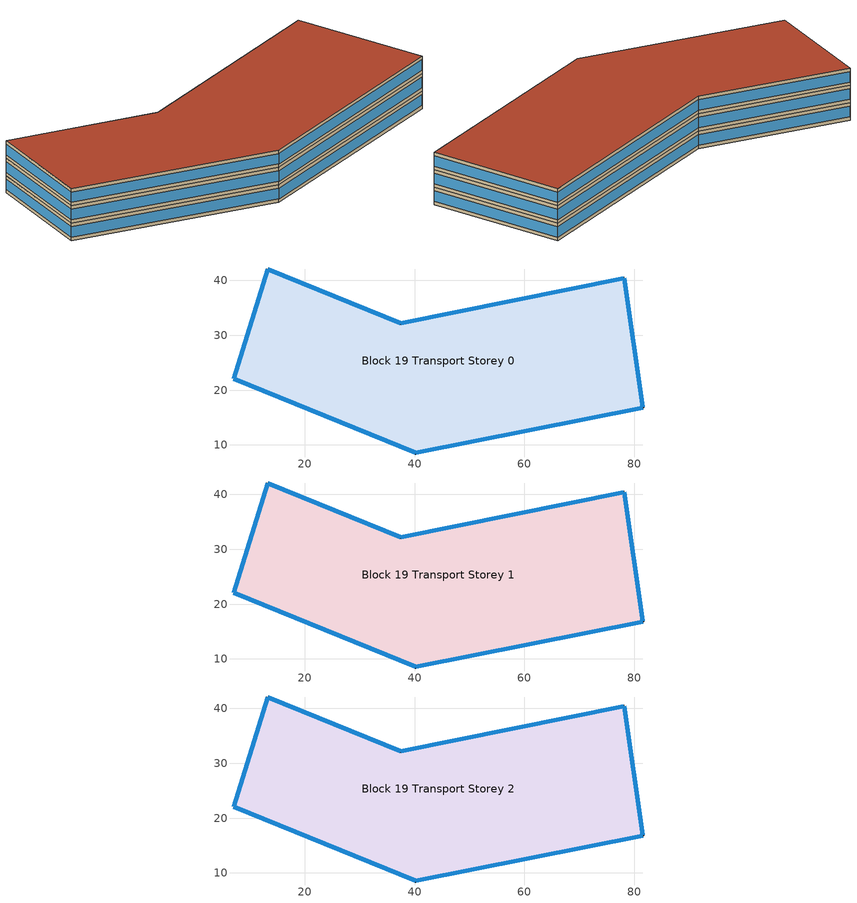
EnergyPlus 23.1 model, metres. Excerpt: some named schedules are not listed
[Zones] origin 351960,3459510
Block 19 Transport Storey 0
 floor ground (Project Floor): 78.16,40.38 81.55,16.83 40.19,8.54 7.05,22.09 13.23,42.07 37.48,32.19 z0
 wall outside (Project Wall): 13.23,42.07 7.05,22.09 40.19,8.54 81.55,16.83 78.16,40.38 37.48,32.19 13.23,42.07 z0:3
 window (Transport_west_window_construction): 13.23,42.06 7.05,22.1 z0.6:2.4
 window (Transport_south_window_construction): 7.06,22.08 40.17,8.55 / 40.21,8.54 81.53,16.82 z0.6:2.4
 window (Transport_east_window_construction): 81.55,16.84 78.17,40.37 z0.6:2.4
 window (Transport_north_window_construction): 78.14,40.37 37.5,32.2 / 37.46,32.2 13.25,42.06 z0.6:2.4
 roof outside (Project Ceiling): 81.55,16.83 78.16,40.38 37.48,32.19 13.23,42.07 7.05,22.09 40.19,8.54 z3
Block 19 Transport Storey 1
 floor outside (Project Floor): 78.16,40.38 81.55,16.83 40.19,8.54 7.05,22.09 13.23,42.07 37.48,32.19 z3
 wall outside (Project Wall): 13.23,42.07 7.05,22.09 40.19,8.54 81.55,16.83 78.16,40.38 37.48,32.19 13.23,42.07 z3:6
 window (Transport_west_window_construction): 13.23,42.06 7.05,22.1 z3.6:5.4
 window (Transport_south_window_construction): 7.06,22.08 40.17,8.55 / 40.21,8.54 81.53,16.82 z3.6:5.4
 window (Transport_east_window_construction): 81.55,16.84 78.17,40.37 z3.6:5.4
 window (Transport_north_window_construction): 78.14,40.37 37.5,32.2 / 37.46,32.2 13.25,42.06 z3.6:5.4
 roof outside (Project Ceiling): 81.55,16.83 78.16,40.38 37.48,32.19 13.23,42.07 7.05,22.09 40.19,8.54 z6
Block 19 Transport Storey 2
 floor outside (Project Floor): 78.16,40.38 81.55,16.83 40.19,8.54 7.05,22.09 13.23,42.07 37.48,32.19 z6
 wall outside (Project Wall): 13.23,42.07 7.05,22.09 40.19,8.54 81.55,16.83 78.16,40.38 37.48,32.19 13.23,42.07 z6:9
 window (Transport_west_window_construction): 13.23,42.06 7.05,22.1 z6.6:8.4
 window (Transport_south_window_construction): 7.06,22.08 40.17,8.55 / 40.21,8.54 81.53,16.82 z6.6:8.4
 window (Transport_east_window_construction): 81.55,16.84 78.17,40.37 z6.6:8.4
 window (Transport_north_window_construction): 78.14,40.37 37.5,32.2 / 37.46,32.2 13.25,42.06 z6.6:8.4
 roof outside (Project Flat Roof): 81.55,16.83 78.16,40.38 37.48,32.19 13.23,42.07 7.05,22.09 40.19,8.54 z9
[Building]
Building_1: North Axis=0; Terrain=City; Loads Convergence Tolerance Value=0.04; Temperature Convergence Tolerance Value=0.4; Solar Distribution=FullExterior; Maximum Number of Warmup Days=25; Minimum Number of Warmup Days=6
[Site:Location]
CHN Design_Conditions: Latitude=30; Longitude=114; Time Zone=8; Elevation=12
[SIZINGPERIOD:DESIGNDAY] Day of Month=21; DryBulb Temperature Range Modifier Type=DefaultMultipliers; Humidity Condition Type=Wetbulb; Barometric Pressure=101181; Rain Indicator=No; Snow Indicator=No; Daylight Saving Time Indicator=No; Sky Clearness=0; Begin Environment Reset Mode=FullResetAtBeginEnvironment
Name | Month | Day Type | Maximum DryBulb Temperature | Daily DryBulb Temperature Range | Wetbulb or DewPoint at Maximum DryBulb | Wind Speed | Wind Direction | Solar Model Indicator | ASHRAE Clear Sky Optical Depth for Beam Irradiance taub | ASHRAE Clear Sky Optical Depth for Diffuse Irradiance taud
Ann Htg 99.6% Condns DB | 1 | WinterDesignDay | -10 | 0 | -4.8 | 1 | 340 | ASHRAEClearSky | 0 | 0
Ann Clg .4% Condns DB=>MWB | 7 | SummerDesignDay | 40 | 6.6 | 27.1 | 3.5 | 220 | ASHRAETau | 0.781 | 1.413
[MATERIAL]
DefaultMaterial: Roughness=Rough; Thickness=0.1; Conductivity=0.1; Density=1000; Specific Heat=1000; Thermal Absorptance=0.9; Solar Absorptance=0.7; Visible Absorptance=0.7
[WINDOWMATERIAL:SIMPLEGLAZINGSYSTEM] UFactor=1.4; Visible Transmittance=0.6
Name | Solar Heat Gain Coefficient
Transport_east_window; Transport_south_window; Transport_west_window | 0.3
Transport_north_window | 0.35
[CONSTRUCTION]
Project Wall; Project Floor; Project Flat Roof; Project Ceiling: DefaultMaterial
Transport_east_window_construction: Transport_east_window
Transport_south_window_construction: Transport_south_window
Transport_west_window_construction: Transport_west_window
Transport_north_window_construction: Transport_north_window
[SPACE] Ceiling Height=autocalculate; Volume=autocalculate; Floor Area=autocalculate; Space Type=Transport
Name | Zone
Block 19 Transport Storey 0_space | Block 19 Transport Storey 0
Block 19 Transport Storey 1_space | Block 19 Transport Storey 1
Block 19 Transport Storey 2_space | Block 19 Transport Storey 2
[SPACELIST]
Transport: Block 19 Transport Storey 0_space, Block 19 Transport Storey 1_space, Block 19 Transport Storey 2_space
[ZONE] Type=1; Multiplier=1; Ceiling Height=autocalculate; Volume=autocalculate; Floor Area=autocalculate; Part of Total Floor Area=Yes
Block 19 Transport Storey 0; Block 19 Transport Storey 1; Block 19 Transport Storey 2
[PEOPLE]
People_for_transport: Zone or ZoneList or Space or SpaceList=Transport; Number of People Schedule=SeasonalSchedule_Schedule_transport_people; Number of People Calculation Method=People/Area; People per Floor Area=0.5; Fraction Radiant=0.3; Sensible Heat Fraction=autocalculate; Activity Level Schedule=SeasonalSchedule_Schedule_transport_activity; Carbon Dioxide Generation Rate=3.82e-08; Enable ASHRAE 55 Comfort Warnings=No; Mean Radiant Temperature Calculation Type=ZoneAveraged; Clothing Insulation Calculation Method=ClothingInsulationSchedule; Cold Stress Temperature Threshold=15.56; Heat Stress Temperature Threshold=30
[LIGHTS]
Light_for_transport: Zone or ZoneList or Space or SpaceList=Transport; Schedule=SeasonalSchedule_transport_lighting; Design Level Calculation Method=Watts/Area; Watts per Zone Floor Area=10; Return Air Fraction=0; Fraction Radiant=0.32; Fraction Visible=0.25; Fraction Replaceable=1; EndUse Subcategory=General; Return Air Fraction Calculated from Plenum Temperature=No; Return Air Fraction Function of Plenum Temperature Coefficient 1=0; Return Air Fraction Function of Plenum Temperature Coefficient 2=0
[ELECTRICEQUIPMENT]
Equipment_for_transport: Zone or ZoneList or Space or SpaceList=Transport; Schedule=SeasonalSchedule_Schedule_transport_equipment; Design Level Calculation Method=Watts/Area; Watts per Zone Floor Area=15; Fraction Latent=0; Fraction Radiant=0; Fraction Lost=0; EndUse Subcategory=Electric Equipment
[DAYLIGHTING:CONTROLS] Illuminance Setpoint at Reference Point 1=300
Name | Zone or Space | Glare Calculation Daylighting Reference Point | Daylighting Reference Point 1
Dlight_Block 19 Transport Storey 0 | Block 19 Transport Storey 0 | Rpoint_Block 19 Transport Storey 0 | Rpoint_Block 19 Transport Storey 0
Dlight_Block 19 Transport Storey 1 | Block 19 Transport Storey 1 | Rpoint_Block 19 Transport Storey 1 | Rpoint_Block 19 Transport Storey 1
Dlight_Block 19 Transport Storey 2 | Block 19 Transport Storey 2 | Rpoint_Block 19 Transport Storey 2 | Rpoint_Block 19 Transport Storey 2
[HVACTEMPLATE:THERMOSTAT]
Name | Heating Setpoint Schedule | Cooling Setpoint Schedule
Thermostat_for_office | SeasonalSchedule_office_heating | SeasonalSchedule_office_cooling
Thermostat_for_commercial | SeasonalSchedule_commerical_heating | SeasonalSchedule_commerical_cooling
Thermostat_for_residential | SeasonalSchedule_residential_heating | SeasonalSchedule_residential_cooling
Thermostat_for_school | SeasonalSchedule_school_heating | SeasonalSchedule_school_cooling
Thermostat_for_hospital | SeasonalSchedule_hospital_heating | SeasonalSchedule_hospital_cooling
Thermostat_for_industrial | SeasonalSchedule_Industrial_heating | SeasonalSchedule_Industrial_cooling
Thermostat_for_transport | SeasonalSchedule_transport_heating | SeasonalSchedule_transport_cooling
Thermostat_for_administration | SeasonalSchedule_administration_heating | SeasonalSchedule_administration_cooling
[HVACTEMPLATE:ZONE:IDEALLOADSAIRSYSTEM] Template Thermostat=Thermostat_for_transport; Maximum Heating Supply Air Temperature=50; Minimum Cooling Supply Air Temperature=13; Maximum Heating Supply Air Humidity Ratio=0.0156; Minimum Cooling Supply Air Humidity Ratio=0.0077; Heating Limit=NoLimit; Cooling Limit=NoLimit; Dehumidification Control Type=ConstantSensibleHeatRatio; Cooling Sensible Heat Ratio=0.7; Dehumidification Setpoint=60; Humidification Control Type=None; Humidification Setpoint=30; Outdoor Air Method=DetailedSpecification; Outdoor Air Flow Rate per Person=0.00944; Outdoor Air Flow Rate per Zone Floor Area=0; Outdoor Air Flow Rate per Zone=0; Design Specification Outdoor Air Object=Ventilation_for_transport; Demand Controlled Ventilation Type=None; Outdoor Air Economizer Type=NoEconomizer; Heat Recovery Type=None; Sensible Heat Recovery Effectiveness=0.7; Latent Heat Recovery Effectiveness=0.65
Block 19 Transport Storey 0; Block 19 Transport Storey 1; Block 19 Transport Storey 2
[DESIGNSPECIFICATION:OUTDOORAIR]
Ventilation_for_transport: Outdoor Air Method=Flow/Person; Outdoor Air Flow per Person=0.00833333; Outdoor Air Flow per Zone Floor Area=0; Outdoor Air Flow per Zone=0; Outdoor Air Flow Air Changes per Hour=0
[SCHEDULE:WEEK:DAILY]
Schedule_office_heating_summer_weekly: Schedule_office_heating_summer_hourly, Schedule_office_heating_summer_hourly, Schedule_office_heating_summer_hourly, Schedule_office_heating_summer_hourly, Schedule_office_heating_summer_hourly, Schedule_office_heating_summer_hourly, Schedule_office_heating_summer_hourly, Schedule_office_heating_summer_hourly, Schedule_office_heating_summer_hourly, Schedule_office_heating_summer_hourly, Schedule_office_heating_summer_hourly, Schedule_office_heating_summer_hourly
Schedule_office_heating_winnter_weekly: Schedule_office_heating_winnter_holiday_hourly, Schedule_office_heating_winnter_weekday_hourly, Schedule_office_heating_winnter_weekday_hourly, Schedule_office_heating_winnter_weekday_hourly, Schedule_office_heating_winnter_weekday_hourly, Schedule_office_heating_winnter_weekday_hourly, Schedule_office_heating_winnter_holiday_hourly, Schedule_office_heating_winnter_holiday_hourly, Schedule_office_heating_winnter_weekday_hourly, Schedule_office_heating_winnter_weekday_hourly, Schedule_office_heating_winnter_holiday_hourly, Schedule_office_heating_winnter_holiday_hourly
Schedule_office_cooling_winnter_weekly: Schedule_office_cooling_winter_hourly, Schedule_office_cooling_winter_hourly, Schedule_office_cooling_winter_hourly, Schedule_office_cooling_winter_hourly, Schedule_office_cooling_winter_hourly, Schedule_office_cooling_winter_hourly, Schedule_office_cooling_winter_hourly, Schedule_office_cooling_winter_hourly, Schedule_office_cooling_winter_hourly, Schedule_office_cooling_winter_hourly, Schedule_office_cooling_winter_hourly, Schedule_office_cooling_winter_hourly
Schedule_office_cooling_summer_weekly: Schedule_office_cooling_summer_holiday_hourly, Schedule_office_cooling_summer_weekday_hourly, Schedule_office_cooling_summer_weekday_hourly, Schedule_office_cooling_summer_weekday_hourly, Schedule_office_cooling_summer_weekday_hourly, Schedule_office_cooling_summer_weekday_hourly, Schedule_office_cooling_summer_holiday_hourly, Schedule_office_cooling_summer_holiday_hourly, Schedule_office_cooling_summer_weekday_hourly, Schedule_office_cooling_summer_weekday_hourly, Schedule_office_cooling_summer_holiday_hourly, Schedule_office_cooling_summer_holiday_hourly
Schedule_commerical_heating_summer_weekly: Schedule_commerical_heating_summer_hourly, Schedule_commerical_heating_summer_hourly, Schedule_commerical_heating_summer_hourly, Schedule_commerical_heating_summer_hourly, Schedule_commerical_heating_summer_hourly, Schedule_commerical_heating_summer_hourly, Schedule_commerical_heating_summer_hourly, Schedule_commerical_heating_summer_hourly, Schedule_commerical_heating_summer_hourly, Schedule_commerical_heating_summer_hourly, Schedule_commerical_heating_summer_hourly, Schedule_commerical_heating_summer_hourly
Schedule_commerical_heating_winnter_weekly: Schedule_commerical_heating_winnter_holiday_hourly, Schedule_commerical_heating_winnter_weekday_hourly, Schedule_commerical_heating_winnter_weekday_hourly, Schedule_commerical_heating_winnter_weekday_hourly, Schedule_commerical_heating_winnter_weekday_hourly, Schedule_commerical_heating_winnter_weekday_hourly, Schedule_commerical_heating_winnter_holiday_hourly, Schedule_commerical_heating_winnter_holiday_hourly, Schedule_commerical_heating_winnter_weekday_hourly, Schedule_commerical_heating_winnter_weekday_hourly, Schedule_commerical_heating_winnter_holiday_hourly, Schedule_commerical_heating_winnter_holiday_hourly
Schedule_commerical_cooling_winnter_weekly: Schedule_commerical_cooling_winter_hourly, Schedule_commerical_cooling_winter_hourly, Schedule_commerical_cooling_winter_hourly, Schedule_commerical_cooling_winter_hourly, Schedule_commerical_cooling_winter_hourly, Schedule_commerical_cooling_winter_hourly, Schedule_commerical_cooling_winter_hourly, Schedule_commerical_cooling_winter_hourly, Schedule_commerical_cooling_winter_hourly, Schedule_commerical_cooling_winter_hourly, Schedule_commerical_cooling_winter_hourly, Schedule_commerical_cooling_winter_hourly
Schedule_commerical_cooling_summer_weekly: Schedule_commerical_cooling_summer_holiday_hourly, Schedule_commerical_cooling_summer_weekday_hourly, Schedule_commerical_cooling_summer_weekday_hourly, Schedule_commerical_cooling_summer_weekday_hourly, Schedule_commerical_cooling_summer_weekday_hourly, Schedule_commerical_cooling_summer_weekday_hourly, Schedule_commerical_cooling_summer_holiday_hourly, Schedule_commerical_cooling_summer_holiday_hourly, Schedule_commerical_cooling_summer_weekday_hourly, Schedule_commerical_cooling_summer_weekday_hourly, Schedule_commerical_cooling_summer_holiday_hourly, Schedule_commerical_cooling_summer_holiday_hourly
Schedule_residential_heating_summer_weekly: Schedule_residential_heating_summer_hourly, Schedule_residential_heating_summer_hourly, Schedule_residential_heating_summer_hourly, Schedule_residential_heating_summer_hourly, Schedule_residential_heating_summer_hourly, Schedule_residential_heating_summer_hourly, Schedule_residential_heating_summer_hourly, Schedule_residential_heating_summer_hourly, Schedule_residential_heating_summer_hourly, Schedule_residential_heating_summer_hourly, Schedule_residential_heating_summer_hourly, Schedule_residential_heating_summer_hourly
Schedule_residential_heating_winnter_weekly: Schedule_residential_heating_winnter_holiday_hourly, Schedule_residential_heating_winnter_weekday_hourly, Schedule_residential_heating_winnter_weekday_hourly, Schedule_residential_heating_winnter_weekday_hourly, Schedule_residential_heating_winnter_weekday_hourly, Schedule_residential_heating_winnter_weekday_hourly, Schedule_residential_heating_winnter_holiday_hourly, Schedule_residential_heating_winnter_holiday_hourly, Schedule_residential_heating_winnter_weekday_hourly, Schedule_residential_heating_winnter_weekday_hourly, Schedule_residential_heating_winnter_holiday_hourly, Schedule_residential_heating_winnter_holiday_hourly
Schedule_residential_cooling_winnter_weekly: Schedule_residential_cooling_winter_hourly, Schedule_residential_cooling_winter_hourly, Schedule_residential_cooling_winter_hourly, Schedule_residential_cooling_winter_hourly, Schedule_residential_cooling_winter_hourly, Schedule_residential_cooling_winter_hourly, Schedule_residential_cooling_winter_hourly, Schedule_residential_cooling_winter_hourly, Schedule_residential_cooling_winter_hourly, Schedule_residential_cooling_winter_hourly, Schedule_residential_cooling_winter_hourly, Schedule_residential_cooling_winter_hourly
Schedule_residential_cooling_summer_weekly: Schedule_residential_cooling_summer_holiday_hourly, Schedule_residential_cooling_summer_weekday_hourly, Schedule_residential_cooling_summer_weekday_hourly, Schedule_residential_cooling_summer_weekday_hourly, Schedule_residential_cooling_summer_weekday_hourly, Schedule_residential_cooling_summer_weekday_hourly, Schedule_residential_cooling_summer_holiday_hourly, Schedule_residential_cooling_summer_holiday_hourly, Schedule_residential_cooling_summer_weekday_hourly, Schedule_residential_cooling_summer_weekday_hourly, Schedule_residential_cooling_summer_holiday_hourly, Schedule_residential_cooling_summer_holiday_hourly
Schedule_school_heating_summer_weekly: Schedule_school_heating_summer_hourly, Schedule_school_heating_summer_hourly, Schedule_school_heating_summer_hourly, Schedule_school_heating_summer_hourly, Schedule_school_heating_summer_hourly, Schedule_school_heating_summer_hourly, Schedule_school_heating_summer_hourly, Schedule_school_heating_summer_hourly, Schedule_school_heating_summer_hourly, Schedule_school_heating_summer_hourly, Schedule_school_heating_summer_hourly, Schedule_school_heating_summer_hourly
Schedule_school_heating_winnter_weekly: Schedule_school_heating_winnter_holiday_hourly, Schedule_school_heating_winnter_weekday_hourly, Schedule_school_heating_winnter_weekday_hourly, Schedule_school_heating_winnter_weekday_hourly, Schedule_school_heating_winnter_weekday_hourly, Schedule_school_heating_winnter_weekday_hourly, Schedule_school_heating_winnter_holiday_hourly, Schedule_school_heating_winnter_holiday_hourly, Schedule_school_heating_winnter_weekday_hourly, Schedule_school_heating_winnter_weekday_hourly, Schedule_school_heating_winnter_holiday_hourly, Schedule_school_heating_winnter_holiday_hourly
Schedule_school_cooling_winnter_weekly: Schedule_school_cooling_winter_hourly, Schedule_school_cooling_winter_hourly, Schedule_school_cooling_winter_hourly, Schedule_school_cooling_winter_hourly, Schedule_school_cooling_winter_hourly, Schedule_school_cooling_winter_hourly, Schedule_school_cooling_winter_hourly, Schedule_school_cooling_winter_hourly, Schedule_school_cooling_winter_hourly, Schedule_school_cooling_winter_hourly, Schedule_school_cooling_winter_hourly, Schedule_school_cooling_winter_hourly
Schedule_school_cooling_summer_weekly: Schedule_school_cooling_summer_holiday_hourly, Schedule_school_cooling_summer_weekday_hourly, Schedule_school_cooling_summer_weekday_hourly, Schedule_school_cooling_summer_weekday_hourly, Schedule_school_cooling_summer_weekday_hourly, Schedule_school_cooling_summer_weekday_hourly, Schedule_school_cooling_summer_holiday_hourly, Schedule_school_cooling_summer_holiday_hourly, Schedule_school_cooling_summer_weekday_hourly, Schedule_school_cooling_summer_weekday_hourly, Schedule_school_cooling_summer_holiday_hourly, Schedule_school_cooling_summer_holiday_hourly
Schedule_hospital_heating_summer_weekly: Schedule_hospital_heating_summer_hourly, Schedule_hospital_heating_summer_hourly, Schedule_hospital_heating_summer_hourly, Schedule_hospital_heating_summer_hourly, Schedule_hospital_heating_summer_hourly, Schedule_hospital_heating_summer_hourly, Schedule_hospital_heating_summer_hourly, Schedule_hospital_heating_summer_hourly, Schedule_hospital_heating_summer_hourly, Schedule_hospital_heating_summer_hourly, Schedule_hospital_heating_summer_hourly, Schedule_hospital_heating_summer_hourly
Schedule_hospital_heating_winnter_weekly: Schedule_hospital_heating_winnter_holiday_hourly, Schedule_hospital_heating_winnter_weekday_hourly, Schedule_hospital_heating_winnter_weekday_hourly, Schedule_hospital_heating_winnter_weekday_hourly, Schedule_hospital_heating_winnter_weekday_hourly, Schedule_hospital_heating_winnter_weekday_hourly, Schedule_hospital_heating_winnter_holiday_hourly, Schedule_hospital_heating_winnter_holiday_hourly, Schedule_hospital_heating_winnter_weekday_hourly, Schedule_hospital_heating_winnter_weekday_hourly, Schedule_hospital_heating_winnter_holiday_hourly, Schedule_hospital_heating_winnter_holiday_hourly
Schedule_hospital_cooling_winnter_weekly: Schedule_hospital_cooling_winter_hourly, Schedule_hospital_cooling_winter_hourly, Schedule_hospital_cooling_winter_hourly, Schedule_hospital_cooling_winter_hourly, Schedule_hospital_cooling_winter_hourly, Schedule_hospital_cooling_winter_hourly, Schedule_hospital_cooling_winter_hourly, Schedule_hospital_cooling_winter_hourly, Schedule_hospital_cooling_winter_hourly, Schedule_hospital_cooling_winter_hourly, Schedule_hospital_cooling_winter_hourly, Schedule_hospital_cooling_winter_hourly
Schedule_transport_lighting_weekly: Schedule_transport_lighting_holiday_hourly, Schedule_transport_lighting_weekday_hourly, Schedule_transport_lighting_weekday_hourly, Schedule_transport_lighting_weekday_hourly, Schedule_transport_lighting_weekday_hourly, Schedule_transport_lighting_weekday_hourly, Schedule_transport_lighting_holiday_hourly, Schedule_transport_lighting_holiday_hourly, Schedule_transport_lighting_weekday_hourly, Schedule_transport_lighting_weekday_hourly, Schedule_transport_lighting_holiday_hourly, Schedule_transport_lighting_holiday_hourly
Schedule_transport_equipment_weekly: Schedule_transport_equipment_holiday_hourly, Schedule_transport_equipment_weekday_hourly, Schedule_transport_equipment_weekday_hourly, Schedule_transport_equipment_weekday_hourly, Schedule_transport_equipment_weekday_hourly, Schedule_transport_equipment_weekday_hourly, Schedule_transport_equipment_holiday_hourly, Schedule_transport_equipment_holiday_hourly, Schedule_transport_equipment_weekday_hourly, Schedule_transport_equipment_weekday_hourly, Schedule_transport_equipment_holiday_hourly, Schedule_transport_equipment_holiday_hourly
Schedule_transport_people_weekly: Schedule_transport_people_holiday_hourly, Schedule_transport_people_weekday_hourly, Schedule_transport_people_weekday_hourly, Schedule_transport_people_weekday_hourly, Schedule_transport_people_weekday_hourly, Schedule_transport_people_weekday_hourly, Schedule_transport_people_holiday_hourly, Schedule_transport_people_holiday_hourly, Schedule_transport_people_weekday_hourly, Schedule_transport_people_weekday_hourly, Schedule_transport_people_holiday_hourly, Schedule_transport_people_holiday_hourly
Schedule_transport_activity_weekly: Schedule_transport_activity_holiday_hourly, Schedule_transport_activity_weekday_hourly, Schedule_transport_activity_weekday_hourly, Schedule_transport_activity_weekday_hourly, Schedule_transport_activity_weekday_hourly, Schedule_transport_activity_weekday_hourly, Schedule_transport_activity_holiday_hourly, Schedule_transport_activity_holiday_hourly, Schedule_transport_activity_weekday_hourly, Schedule_transport_activity_weekday_hourly, Schedule_transport_activity_holiday_hourly, Schedule_transport_activity_holiday_hourly
[SCHEDULE:YEAR]
SeasonalSchedule_office_heating: Schedule_office_heating_winnter_weekly, 1, 1, 3, 31, Schedule_office_heating_summer_weekly, 4, 1, 11, 30, Schedule_office_heating_winnter_weekly, 12, 1, 12, 31
SeasonalSchedule_office_cooling: Schedule_office_cooling_winnter_weekly, 1, 1, 5, 31, Schedule_office_cooling_summer_weekly, 6, 1, 9, 30, Schedule_office_cooling_winnter_weekly, 10, 1, 12, 31
SeasonalSchedule_commerical_heating: Schedule_commerical_heating_winnter_weekly, 1, 1, 3, 31, Schedule_commerical_heating_summer_weekly, 4, 1, 11, 30, Schedule_commerical_heating_winnter_weekly, 12, 1, 12, 31
SeasonalSchedule_commerical_cooling: Schedule_commerical_cooling_winnter_weekly, 1, 1, 5, 31, Schedule_commerical_cooling_summer_weekly, 6, 1, 9, 30, Schedule_commerical_cooling_winnter_weekly, 10, 1, 12, 31
SeasonalSchedule_residential_heating: Schedule_residential_heating_winnter_weekly, 1, 1, 3, 31, Schedule_residential_heating_summer_weekly, 4, 1, 11, 30, Schedule_residential_heating_winnter_weekly, 12, 1, 12, 31
SeasonalSchedule_residential_cooling: Schedule_residential_cooling_winnter_weekly, 1, 1, 5, 31, Schedule_residential_cooling_summer_weekly, 6, 1, 9, 30, Schedule_residential_cooling_winnter_weekly, 10, 1, 12, 31
SeasonalSchedule_school_heating: Schedule_school_heating_winnter_weekly, 1, 1, 3, 31, Schedule_school_heating_summer_weekly, 4, 1, 11, 30, Schedule_school_heating_winnter_weekly, 12, 1, 12, 31
SeasonalSchedule_school_cooling: Schedule_school_cooling_winnter_weekly, 1, 1, 5, 31, Schedule_school_cooling_summer_weekly, 6, 1, 9, 30, Schedule_school_cooling_winnter_weekly, 10, 1, 12, 31
SeasonalSchedule_hospital_heating: Schedule_hospital_heating_winnter_weekly, 1, 1, 3, 31, Schedule_hospital_heating_summer_weekly, 4, 1, 11, 30, Schedule_hospital_heating_winnter_weekly, 12, 1, 12, 31
SeasonalSchedule_hospital_cooling: Schedule_hospital_cooling_winnter_weekly, 1, 1, 5, 31, Schedule_hospital_cooling_summer_weekly, 6, 1, 9, 30, Schedule_hospital_cooling_winnter_weekly, 10, 1, 12, 31
SeasonalSchedule_Industrial_heating: Schedule_Industrial_heating_winnter_weekly, 1, 1, 3, 31, Schedule_Industrial_heating_summer_weekly, 4, 1, 11, 30, Schedule_Industrial_heating_winnter_weekly, 12, 1, 12, 31
SeasonalSchedule_Industrial_cooling: Schedule_Industrial_cooling_winnter_weekly, 1, 1, 5, 31, Schedule_Industrial_cooling_summer_weekly, 6, 1, 9, 30, Schedule_Industrial_cooling_winnter_weekly, 10, 1, 12, 31
SeasonalSchedule_transport_heating: Schedule_transport_heating_winnter_weekly, 1, 1, 3, 31, Schedule_transport_heating_summer_weekly, 4, 1, 11, 30, Schedule_transport_heating_winnter_weekly, 12, 1, 12, 31
SeasonalSchedule_transport_cooling: Schedule_transport_cooling_winnter_weekly, 1, 1, 5, 31, Schedule_transport_cooling_summer_weekly, 6, 1, 9, 30, Schedule_transport_cooling_winnter_weekly, 10, 1, 12, 31
SeasonalSchedule_transport_lighting: Schedule_transport_lighting_weekly, 1, 1, 12, 31
SeasonalSchedule_Schedule_transport_equipment: Schedule_transport_equipment_weekly, 1, 1, 12, 31
SeasonalSchedule_Schedule_transport_people: Schedule_transport_people_weekly, 1, 1, 12, 31
SeasonalSchedule_Schedule_transport_activity: Schedule_transport_activity_weekly, 1, 1, 12, 31
SeasonalSchedule_administration_heating: Schedule_administration_heating_winnter_weekly, 1, 1, 3, 31, Schedule_administration_heating_summer_weekly, 4, 1, 11, 30, Schedule_administration_heating_winnter_weekly, 12, 1, 12, 31
SeasonalSchedule_administration_cooling: Schedule_administration_cooling_winnter_weekly, 1, 1, 5, 31, Schedule_administration_cooling_summer_weekly, 6, 1, 9, 30, Schedule_administration_cooling_winnter_weekly, 10, 1, 12, 31
